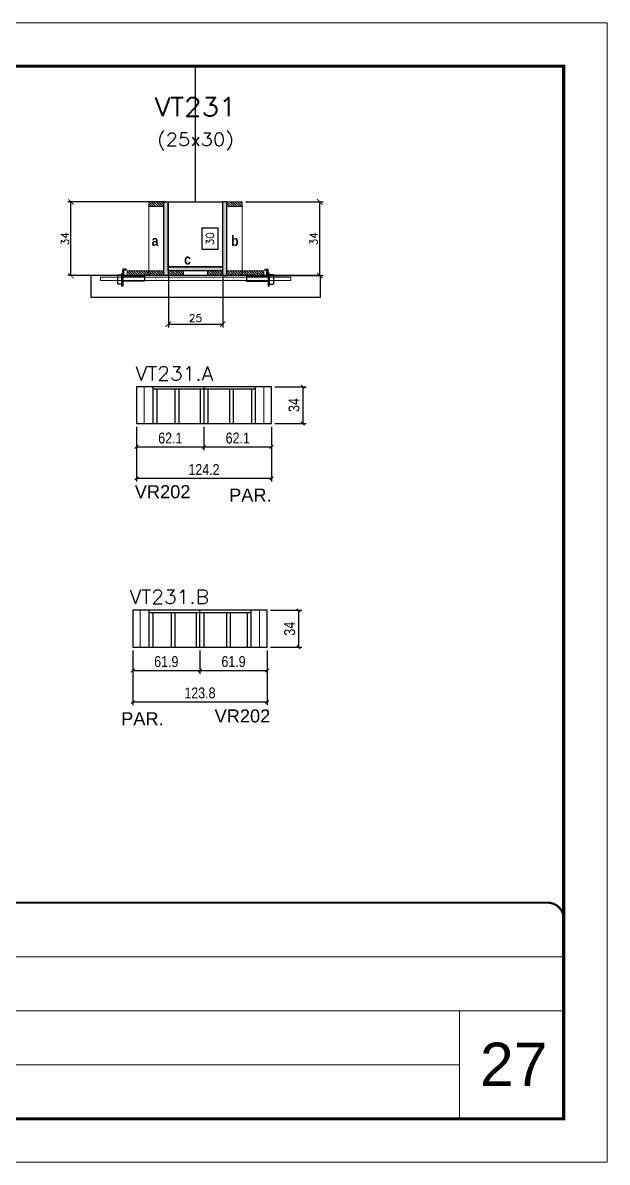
# Model space of a CAD drawing. Extents: x 137137 to 143418, y 10464 to 34486.
# Drawn here: x 141268 to 141806, y 26544 to 27594 of the extents above; entities that cross this region are included whole.
import ezdxf
from ezdxf.enums import TextEntityAlignment as Align

# ---------------------------------------------------------------- set-up
doc = ezdxf.new("R2010")
doc.units = 0
for name, pattern in [('CONTINUO', [0]), ('DASHED', [0.75, 0.5, -0.25]), ('HIDDEN', [0.375, 0.25, -0.125])]:
    doc.linetypes.add(name, pattern=pattern)
for name, color, linetype in [('5', 5, 'Continuous'), ('barrote', 251, 'Continuous'), ('COTA', 241, 'Continuous'), ('Cota Seção (2x)', 4, 'Continuous'), ('detalhes', 4, 'Continuous'), ('Painéis', 200, 'Continuous'), ('presilha', 1, 'Continuous'), ('SARR_2.2x7', 40, 'Continuous'), ('SARR_3.5x7', 81, 'Continuous'), ('Texto de Titulo', 7, 'Continuous'), ('Texto Qtd Sarr', 242, 'Continuous')]:
    doc.layers.add(name, color=color, linetype=linetype)
for name, color, linetype, lineweight in [('CARIMBO', 255, 'Continuous', 9), ('CONCRETO', 251, 'Continuous', 25), ('Folhas', 255, 'Continuous', 9), ('Hachura', 251, 'Continuous', 9), ('Madeira', 126, 'Continuous', 18), ('Sarr 2.2x7', 40, 'Continuous', 9), ('SARRAFO DE PRESSAO', 251, 'DASHED', 9), ('SCO-___-LAJ', 2, 'Continuous', 0), ('Texto Seção', 7, 'Continuous', 15)]:
    doc.layers.add(name, color=color, linetype=linetype, lineweight=lineweight)
doc.styles.add('ARIAL', font='arial.ttf')
doc.styles.add('COTA TECNICA', font='techl___.ttf', dxfattribs={"height": 10})
doc.styles.add('REGUA-120', font='ROMANS.shx', dxfattribs={"height": 15})
doc.styles.add('Romans', font='romans.shx')
doc.styles.get("Standard").update_dxf_attribs({"font": 'arial.ttf'})
doc.styles.add('TECNICA', font='techb___.ttf', dxfattribs={"height": 10})
doc.dimstyles.new('Cota Seção (2x)', dxfattribs={"dimtxt": 7, "dimasz": 5, "dimexe": 3, "dimexo": 3, "dimgap": 2, "dimtad": 3, "dimdec": 1, "dimlfac": 0.5, "dimzin": 12, "dimdsep": 46, "dimtxsty": 'Romans', "dimblk": 'ARCHTICK', "dimcen": 0, "dimclrd": 4, "dimclre": 4, "dimclrt": 1, "dimadec": 1, "dimazin": 3, "dimtfac": 1, "dimtdec": 1, "dimtmove": 0, "dimatfit": 3, "dimldrblk": 'OBLIQUE', "dimfxl": 1, "dimtolj": 1, "dimtzin": 12, "dimarcsym": 0})
doc.dimstyles.new('Cota Seção interna', dxfattribs={"dimtxt": 7, "dimasz": 6, "dimexe": 0.18, "dimexo": 2, "dimgap": -4, "dimtad": 3, "dimdec": 1, "dimlfac": 0.5, "dimzin": 12, "dimdsep": 46, "dimtxsty": 'Romans', "dimblk": 'ARCHTICK', "dimcen": 0.09, "dimse1": 1, "dimse2": 1, "dimsd1": 1, "dimsd2": 1, "dimclrd": 180, "dimclre": 5, "dimclrt": 1, "dimadec": 0, "dimazin": 3, "dimtfac": 1, "dimtdec": 1, "dimtofl": 0, "dimtmove": 0, "dimatfit": 3, "dimldrblk": 'ARCHTICK', "dimfxl": 1, "dimtolj": 1, "dimtzin": 0, "dimarcsym": 0})
doc.dimstyles.new('PAINEL', dxfattribs={"dimtxt": 10, "dimasz": 3, "dimexe": 3, "dimexo": 3, "dimgap": 3, "dimtad": 1, "dimdec": 1, "dimzin": 12, "dimdsep": 46, "dimtxsty": 'COTA TECNICA', "dimblk1": 'OBLIQUE', "dimblk2": 'OBLIQUE', "dimsah": 1, "dimcen": 0.9, "dimclrd": 4, "dimclre": 4, "dimclrt": 240, "dimadec": 1, "dimazin": 3, "dimtfac": 1, "dimtdec": 1, "dimtmove": 0, "dimatfit": 3, "dimfxl": 1, "dimtolj": 1, "dimtzin": 12, "dimarcsym": 0})
pattern_1 = [(315, (164370.2736, 19131.6818), (1.12253202, 1.12253202), [])]
pattern_2 = [(315, (164358.2736, 19131.6818), (1.12253202, 1.12253202), [])]

# ---------------------------------------------------------------- blocks, each defined once
blk = doc.blocks.new('9999999999')
at = {"color": 30, "linetype": 'CONTINUO'}
for p, q in [((98564.6, 34379.6), (99584, 34379.6)), ((98564.6, 34329.8), (99488, 34329.8)), ((99584, 34329.8), (99488, 34329.8)), ((99488, 34329.8), (99488, 34230.2)), ((98564.6, 34280), (99488, 34280))]:
    blk.add_line(p, q, dxfattribs=at)
at = {"color": 30, "linetype": 'CONTINUO', "const_width": 2}
blk.add_lwpolyline([(99584, 34230.2), (99584, 34414.4, 0.414214), (99569, 34429.4), (98229, 34429.4, 0.414214), (98214, 34414.4), (98214, 34245.2, 0.414214), (98229, 34230.2), (99584, 34230.2)], format="xyb", dxfattribs=at)
at = {"layer": 'Folhas'}
blk.add_lwpolyline([(98139, 34190.2), (99624, 34190.2), (99624, 35240.2), (98139, 35240.2)], close=True, dxfattribs=at)
at = {"layer": 'Folhas', "color": 30, "const_width": 3}
blk.add_lwpolyline([(98214, 34230.2), (99584, 34230.2), (99584, 35200.2), (98214, 35200.2)], close=True, dxfattribs=at)
blk = doc.blocks.new('_ArchTick')
at = {"color": 0, "linetype": 'ByBlock', "const_width": 0.15}
blk.add_lwpolyline([(-0.5, -0.5), (0.5, 0.5)], dxfattribs=at)
blk = doc.blocks.new('*D5665')
at = {"layer": 'COTA', "color": 4, "lineweight": -2, "transparency": 16777216}
for p, q in [((141398.7, 27429.3), (141309, 27429.3)), ((141312, 27361.3), (141312, 27429.3)), ((141360.7, 27361.3), (141309, 27361.3))]:
    blk.add_line(p, q, dxfattribs=at)
at = {"layer": 'Defpoints', "color": 0, "transparency": 16777216}
for p in [(141312, 27429.3), (141401.7, 27429.3), (141363.7, 27361.3)]:
    blk.add_point(p, dxfattribs=at)
at = {"layer": 'COTA', "color": 4, "lineweight": -2, "transparency": 16777216, "xscale": 5, "yscale": 5, "zscale": 5}
for p, rotation in [((141312, 27429.3), 90), ((141312, 27361.3), 270)]:
    blk.add_blockref('_ArchTick', p, dxfattribs=dict(at, rotation=rotation))
at = {"layer": 'COTA', "color": 1, "transparency": 16777216, "insert": (141306.5, 27395.3), "char_height": 7, "attachment_point": 5, "rotation": 90, "style": 'Romans'}
blk.add_mtext('\\A1;34', dxfattribs=at)
blk = doc.blocks.new('_Oblique')
at = {"color": 0, "linetype": 'ByBlock', "lineweight": -2}
blk.add_line((-0.5, -0.5), (0.5, 0.5), dxfattribs=at)
blk = doc.blocks.new('*D5666')
at = {"layer": 'COTA', "color": 4, "lineweight": -2, "transparency": 16777216}
for p, q in [((141472.6, 27429.3), (141544.1, 27429.3)), ((141541.1, 27361.3), (141541.1, 27429.3)), ((141492.7, 27361.3), (141544.1, 27361.3))]:
    blk.add_line(p, q, dxfattribs=at)
at = {"layer": 'Defpoints', "color": 0, "transparency": 16777216}
for p in [(141469.6, 27429.3), (141541.1, 27429.3), (141489.7, 27361.3)]:
    blk.add_point(p, dxfattribs=at)
at = {"layer": 'COTA', "color": 4, "lineweight": -2, "transparency": 16777216, "xscale": 5, "yscale": 5, "zscale": 5}
for p, rotation in [((141541.1, 27429.3), 90), ((141541.1, 27361.3), 270)]:
    blk.add_blockref('_ArchTick', p, dxfattribs=dict(at, rotation=rotation))
at = {"layer": 'COTA', "color": 1, "transparency": 16777216, "insert": (141535.6, 27395.3), "char_height": 7, "attachment_point": 5, "rotation": 90, "style": 'Romans'}
blk.add_mtext('\\A1;34', dxfattribs=at)
blk = doc.blocks.new('*D5667')
at = {"layer": 'Cota Seção (2x)', "color": 180, "lineweight": -2, "transparency": 16777216}
for p, q in [((141447.6, 27405), (141432.6, 27405)), ((141432.6, 27405), (141432.6, 27385.7)), ((141447.6, 27385.7), (141447.6, 27405)), ((141432.6, 27385.7), (141447.6, 27385.7))]:
    blk.add_line(p, q, dxfattribs=at)
at = {"layer": 'Defpoints', "color": 0, "transparency": 16777216}
for p in [(141451.6, 27429.3), (141451.6, 27429.3), (141451.7, 27369.3)]:
    blk.add_point(p, dxfattribs=at)
at = {"layer": 'Cota Seção (2x)', "color": 1, "transparency": 16777216, "insert": (141440.1, 27395.3), "char_height": 7, "attachment_point": 5, "rotation": 90, "style": 'Romans'}
blk.add_mtext('\\A1;30', dxfattribs=at)
blk = doc.blocks.new('titulo1')
at = {"layer": 'Defpoints', "color": 252, "linetype": 'HIDDEN', "ltscale": 2}
blk.add_line((0, 0), (0, 125), dxfattribs=at)
at = {"layer": 'Defpoints', "style": 'Romans', "oblique": 15}
blk.add_attdef('FOLHA', text='', height=10, dxfattribs=at).set_placement((0, 15.6), align=Align.MIDDLE_CENTER)
at = {"layer": 'Texto Qtd Sarr', "color": 3, "style": 'Romans', "oblique": 15}
for tag, height, p in [('TITULO', 17, (0, 71.4)), ('SEÇÃO', 12, (0, 41.5))]:
    blk.add_attdef(tag, text='', height=height, dxfattribs=at).set_placement(p, align=Align.MIDDLE_CENTER)
blk = doc.blocks.new('PRESILHA METÁLICA 1')
at = {"layer": 'presilha'}
for p, q in [((7.5, 10.6), (7.5, 19.9)), ((12, 21), (8.6, 21)), ((9, 11.6), (9, 18.9)), ((12, 19.5), (9.6, 19.5)), ((12, 21), (12, 19.5)), ((0, 13), (6, 13)), ((0, 13), (0, 0)), ((6, 0), (0, 0)), ((6, 15.5), (7.5, 15.5)), ((6, -2.5), (6, 15.5)), ((6, 13), (6, 0)), ((7.5, 15.5), (7.5, -2.5)), ((37.5, 4.1), (7.5, 4.1)), ((37.5, 11), (9.6, 11)), ((37.5, 11), (37.5, 4.1)), ((7.5, -2.5), (6, -2.5))]:
    blk.add_line(p, q, dxfattribs=at)
for centre, radius, start, end in [((8.6, 19.9), 1.14, 90, 180), ((9.6, 18.9), 0.57, 90, 180), ((9.6, 11.6), 0.57, 180, 270)]:
    blk.add_arc(centre, radius, start, end, dxfattribs=at)
blk = doc.blocks.new('*D5668')
at = {"layer": 'COTA', "color": 4, "lineweight": -2, "transparency": 16777216}
for p, q in [((141401.7, 27362.7), (141401.7, 27313.6)), ((141451.7, 27362.7), (141451.7, 27313.6)), ((141401.7, 27316.6), (141451.7, 27316.6))]:
    blk.add_line(p, q, dxfattribs=at)
at = {"layer": 'Defpoints', "color": 0, "transparency": 16777216}
for p in [(141401.7, 27365.7), (141451.7, 27365.7), (141451.7, 27316.6)]:
    blk.add_point(p, dxfattribs=at)
at = {"layer": 'COTA', "color": 4, "lineweight": -2, "transparency": 16777216, "xscale": 5, "yscale": 5, "zscale": 5, "rotation": 180}
blk.add_blockref('_ArchTick', (141401.7, 27316.6), dxfattribs=at)
at = {"layer": 'COTA', "color": 4, "lineweight": -2, "transparency": 16777216, "xscale": 5, "yscale": 5, "zscale": 5}
blk.add_blockref('_ArchTick', (141451.7, 27316.6), dxfattribs=at)
at = {"layer": 'COTA', "color": 1, "transparency": 16777216, "insert": (141426.7, 27322.1), "char_height": 7, "attachment_point": 5, "style": 'Romans'}
blk.add_mtext('\\A1;25', dxfattribs=at)
blk = doc.blocks.new('*D5669')
at = {"layer": 'COTA', "color": 4, "linetype": 'ByBlock', "lineweight": -2, "transparency": 16777216}
for p, q in [((141499.6, 27259), (141528.6, 27259)), ((141525.6, 27259), (141525.6, 27225)), ((141499.6, 27225), (141528.6, 27225))]:
    blk.add_line(p, q, dxfattribs=at)
at = {"layer": 'Defpoints', "color": 0, "linetype": 'ByBlock', "transparency": 16777216}
for p in [(141496.6, 27259), (141496.6, 27225), (141525.6, 27225)]:
    blk.add_point(p, dxfattribs=at)
at = {"layer": 'COTA', "color": 4, "linetype": 'ByBlock', "lineweight": -2, "transparency": 16777216, "xscale": 3, "yscale": 3, "zscale": 3}
for p, rotation in [((141525.6, 27259), 90), ((141525.6, 27225), 270)]:
    blk.add_blockref('_Oblique', p, dxfattribs=dict(at, rotation=rotation))
at = {"layer": 'COTA', "color": 240, "linetype": 'ByBlock', "transparency": 16777216, "insert": (141517.4, 27242), "char_height": 10, "attachment_point": 5, "rotation": 90, "style": 'COTA TECNICA'}
blk.add_mtext('\\A1;34', dxfattribs=at)
blk = doc.blocks.new('*D5670')
at = {"layer": 'COTA', "color": 4, "linetype": 'ByBlock', "lineweight": -2, "transparency": 16777216}
for p, q in [((141372.4, 27222), (141372.4, 27171.5)), ((141496.6, 27222), (141496.6, 27171.5)), ((141496.6, 27174.5), (141372.4, 27174.5))]:
    blk.add_line(p, q, dxfattribs=at)
at = {"layer": 'Defpoints', "color": 0, "linetype": 'ByBlock', "transparency": 16777216}
for p in [(141372.4, 27225), (141496.6, 27225), (141372.4, 27174.5)]:
    blk.add_point(p, dxfattribs=at)
at = {"layer": 'COTA', "color": 4, "linetype": 'ByBlock', "lineweight": -2, "transparency": 16777216, "xscale": 3, "yscale": 3, "zscale": 3, "rotation": 180}
blk.add_blockref('_Oblique', (141372.4, 27174.5), dxfattribs=at)
at = {"layer": 'COTA', "color": 4, "linetype": 'ByBlock', "lineweight": -2, "transparency": 16777216, "xscale": 3, "yscale": 3, "zscale": 3}
blk.add_blockref('_Oblique', (141496.6, 27174.5), dxfattribs=at)
at = {"layer": 'COTA', "color": 240, "linetype": 'ByBlock', "transparency": 16777216, "insert": (141434.5, 27182.6), "char_height": 10, "attachment_point": 5, "style": 'COTA TECNICA'}
blk.add_mtext('\\A1;124.2', dxfattribs=at)
blk = doc.blocks.new('*D5671')
at = {"layer": 'COTA', "color": 4, "linetype": 'ByBlock', "lineweight": -2, "transparency": 16777216}
for p, q in [((141372.4, 27222), (141372.4, 27200.5)), ((141434.5, 27222), (141434.5, 27200.5)), ((141372.4, 27203.5), (141434.5, 27203.5))]:
    blk.add_line(p, q, dxfattribs=at)
at = {"layer": 'Defpoints', "color": 0, "linetype": 'ByBlock', "transparency": 16777216}
for p in [(141372.4, 27225), (141434.5, 27225), (141434.5, 27203.5)]:
    blk.add_point(p, dxfattribs=at)
at = {"layer": 'COTA', "color": 4, "linetype": 'ByBlock', "lineweight": -2, "transparency": 16777216, "xscale": 3, "yscale": 3, "zscale": 3, "rotation": 180}
blk.add_blockref('_Oblique', (141372.4, 27203.5), dxfattribs=at)
at = {"layer": 'COTA', "color": 4, "linetype": 'ByBlock', "lineweight": -2, "transparency": 16777216, "xscale": 3, "yscale": 3, "zscale": 3}
blk.add_blockref('_Oblique', (141434.5, 27203.5), dxfattribs=at)
at = {"layer": 'COTA', "color": 240, "linetype": 'ByBlock', "transparency": 16777216, "insert": (141403.5, 27211.6), "char_height": 10, "attachment_point": 5, "style": 'COTA TECNICA'}
blk.add_mtext('\\A1;62.1', dxfattribs=at)
blk = doc.blocks.new('*D5672')
at = {"layer": 'COTA', "color": 4, "linetype": 'ByBlock', "lineweight": -2, "transparency": 16777216}
for p, q in [((141434.5, 27222), (141434.5, 27200.5)), ((141496.6, 27222), (141496.6, 27200.5)), ((141434.5, 27203.5), (141496.6, 27203.5))]:
    blk.add_line(p, q, dxfattribs=at)
at = {"layer": 'Defpoints', "color": 0, "linetype": 'ByBlock', "transparency": 16777216}
for p in [(141434.5, 27225), (141496.6, 27225), (141496.6, 27203.5)]:
    blk.add_point(p, dxfattribs=at)
at = {"layer": 'COTA', "color": 4, "linetype": 'ByBlock', "lineweight": -2, "transparency": 16777216, "xscale": 3, "yscale": 3, "zscale": 3, "rotation": 180}
blk.add_blockref('_Oblique', (141434.5, 27203.5), dxfattribs=at)
at = {"layer": 'COTA', "color": 4, "linetype": 'ByBlock', "lineweight": -2, "transparency": 16777216, "xscale": 3, "yscale": 3, "zscale": 3}
blk.add_blockref('_Oblique', (141496.6, 27203.5), dxfattribs=at)
at = {"layer": 'COTA', "color": 240, "linetype": 'ByBlock', "transparency": 16777216, "insert": (141465.6, 27211.6), "char_height": 10, "attachment_point": 5, "style": 'COTA TECNICA'}
blk.add_mtext('\\A1;62.1', dxfattribs=at)
blk = doc.blocks.new('*D5673')
at = {"layer": 'COTA', "color": 4, "linetype": 'ByBlock', "lineweight": -2, "transparency": 16777216}
for p, q in [((141495.7, 27052.9), (141524.6, 27052.9)), ((141521.6, 27052.9), (141521.6, 27018.9)), ((141495.7, 27018.9), (141524.6, 27018.9))]:
    blk.add_line(p, q, dxfattribs=at)
at = {"layer": 'Defpoints', "color": 0, "linetype": 'ByBlock', "transparency": 16777216}
for p in [(141492.7, 27052.9), (141492.7, 27018.9), (141521.6, 27018.9)]:
    blk.add_point(p, dxfattribs=at)
at = {"layer": 'COTA', "color": 4, "linetype": 'ByBlock', "lineweight": -2, "transparency": 16777216, "xscale": 3, "yscale": 3, "zscale": 3}
for p, rotation in [((141521.6, 27052.9), 90), ((141521.6, 27018.9), 270)]:
    blk.add_blockref('_Oblique', p, dxfattribs=dict(at, rotation=rotation))
at = {"layer": 'COTA', "color": 240, "linetype": 'ByBlock', "transparency": 16777216, "insert": (141513.4, 27035.9), "char_height": 10, "attachment_point": 5, "rotation": 90, "style": 'COTA TECNICA'}
blk.add_mtext('\\A1;34', dxfattribs=at)
blk = doc.blocks.new('*D5674')
at = {"layer": 'COTA', "color": 4, "linetype": 'ByBlock', "lineweight": -2, "transparency": 16777216}
for p, q in [((141368.9, 27015.9), (141368.9, 26965.4)), ((141492.7, 27015.9), (141492.7, 26965.4)), ((141492.7, 26968.4), (141368.9, 26968.4))]:
    blk.add_line(p, q, dxfattribs=at)
at = {"layer": 'Defpoints', "color": 0, "linetype": 'ByBlock', "transparency": 16777216}
for p in [(141368.9, 27018.9), (141492.7, 27018.9), (141368.9, 26968.4)]:
    blk.add_point(p, dxfattribs=at)
at = {"layer": 'COTA', "color": 4, "linetype": 'ByBlock', "lineweight": -2, "transparency": 16777216, "xscale": 3, "yscale": 3, "zscale": 3, "rotation": 180}
blk.add_blockref('_Oblique', (141368.9, 26968.4), dxfattribs=at)
at = {"layer": 'COTA', "color": 4, "linetype": 'ByBlock', "lineweight": -2, "transparency": 16777216, "xscale": 3, "yscale": 3, "zscale": 3}
blk.add_blockref('_Oblique', (141492.7, 26968.4), dxfattribs=at)
at = {"layer": 'COTA', "color": 240, "linetype": 'ByBlock', "transparency": 16777216, "insert": (141430.8, 26976.7), "char_height": 10, "attachment_point": 5, "style": 'COTA TECNICA'}
blk.add_mtext('\\A1;123.8', dxfattribs=at)
blk = doc.blocks.new('*D5675')
at = {"layer": 'COTA', "color": 4, "linetype": 'ByBlock', "lineweight": -2, "transparency": 16777216}
for p, q in [((141368.9, 27015.9), (141368.9, 26994.5)), ((141430.8, 27015.9), (141430.8, 26994.5)), ((141368.9, 26997.5), (141430.8, 26997.5))]:
    blk.add_line(p, q, dxfattribs=at)
at = {"layer": 'Defpoints', "color": 0, "linetype": 'ByBlock', "transparency": 16777216}
for p in [(141368.9, 27018.9), (141430.8, 27018.9), (141430.8, 26997.5)]:
    blk.add_point(p, dxfattribs=at)
at = {"layer": 'COTA', "color": 4, "linetype": 'ByBlock', "lineweight": -2, "transparency": 16777216, "xscale": 3, "yscale": 3, "zscale": 3, "rotation": 180}
blk.add_blockref('_Oblique', (141368.9, 26997.5), dxfattribs=at)
at = {"layer": 'COTA', "color": 4, "linetype": 'ByBlock', "lineweight": -2, "transparency": 16777216, "xscale": 3, "yscale": 3, "zscale": 3}
blk.add_blockref('_Oblique', (141430.8, 26997.5), dxfattribs=at)
at = {"layer": 'COTA', "color": 240, "linetype": 'ByBlock', "transparency": 16777216, "insert": (141399.8, 27005.6), "char_height": 10, "attachment_point": 5, "style": 'COTA TECNICA'}
blk.add_mtext('\\A1;61.9', dxfattribs=at)
blk = doc.blocks.new('*D5676')
at = {"layer": 'COTA', "color": 4, "linetype": 'ByBlock', "lineweight": -2, "transparency": 16777216}
for p, q in [((141430.8, 27015.9), (141430.8, 26994.5)), ((141492.7, 27015.9), (141492.7, 26994.5)), ((141430.8, 26997.5), (141492.7, 26997.5))]:
    blk.add_line(p, q, dxfattribs=at)
at = {"layer": 'Defpoints', "color": 0, "linetype": 'ByBlock', "transparency": 16777216}
for p in [(141430.8, 27018.9), (141492.7, 27018.9), (141492.7, 26997.5)]:
    blk.add_point(p, dxfattribs=at)
at = {"layer": 'COTA', "color": 4, "linetype": 'ByBlock', "lineweight": -2, "transparency": 16777216, "xscale": 3, "yscale": 3, "zscale": 3, "rotation": 180}
blk.add_blockref('_Oblique', (141430.8, 26997.5), dxfattribs=at)
at = {"layer": 'COTA', "color": 4, "linetype": 'ByBlock', "lineweight": -2, "transparency": 16777216, "xscale": 3, "yscale": 3, "zscale": 3}
blk.add_blockref('_Oblique', (141492.7, 26997.5), dxfattribs=at)
at = {"layer": 'COTA', "color": 240, "linetype": 'ByBlock', "transparency": 16777216, "insert": (141461.7, 27005.6), "char_height": 10, "attachment_point": 5, "style": 'COTA TECNICA'}
blk.add_mtext('\\A1;61.9', dxfattribs=at)

msp = doc.modelspace()

# ---------------------------------------------------------------- hatches: boundary and pattern name
at = {"layer": 'Hachura'}
h = msp.add_hatch(dxfattribs=at)
h.set_pattern_fill('ANSI31', color=256, scale=0.5, angle=270, style=0)
h.set_pattern_definition([(315, (164358.2736, 19121.6818), (1.12253202, 1.12253202), [])])
h.paths.add_polyline_path([(141397.65, 27424.93), (141397.65, 27429.33), (141383.65, 27429.33), (141383.65, 27424.93)])
h = msp.add_hatch(color=256, dxfattribs=at)
h.dxf.hatch_style = 1
h.paths.add_polyline_path([(141397.65, 27429.33), (141401.65, 27429.33), (141401.65, 27361.33), (141397.65, 27361.33)])
h = msp.add_hatch(color=256, dxfattribs=at)
h.dxf.hatch_style = 1
h.paths.add_polyline_path([(141455.64, 27429.33), (141451.64, 27429.33), (141451.65, 27361.33), (141455.65, 27361.33)])
h = msp.add_hatch(dxfattribs=at)
h.set_pattern_fill('ANSI31', color=256, scale=0.5, angle=270, style=0)
h.set_pattern_definition([(315, (164370.2832, 19121.6818), (1.12253202, 1.12253202), [])])
h.paths.add_polyline_path([(141455.64, 27424.93), (141455.64, 27429.33), (141469.64, 27429.33), (141469.64, 27424.93)])
h = msp.add_hatch(dxfattribs=at)
h.set_pattern_fill('ANSI31', color=256, scale=0.5, angle=270, style=0)
h.set_pattern_definition(pattern_2)
h.paths.add_polyline_path([(141363.65, 27361.33), (141363.65, 27365.73), (141383.65, 27365.73), (141383.65, 27361.33)])
h = msp.add_hatch(dxfattribs=at)
h.set_pattern_fill('ANSI31', color=256, scale=0.5, angle=270, style=0)
h.set_pattern_definition([(315, (164358.2736, 19058.0818), (1.12253202, 1.12253202), [])])
h.paths.add_polyline_path([(141397.65, 27361.33), (141397.65, 27365.73), (141383.65, 27365.73), (141383.65, 27361.33)])
h = msp.add_hatch(color=256, dxfattribs=at)
h.dxf.hatch_style = 1
h.paths.add_polyline_path([(141401.65, 27365.73), (141401.65, 27369.33), (141451.65, 27369.33), (141451.65, 27365.73)])
h = msp.add_hatch(dxfattribs=at)
h.set_pattern_fill('ANSI31', color=256, scale=0.5, angle=270, style=0)
h.set_pattern_definition(pattern_2)
h.paths.add_polyline_path([(141401.65, 27361.33), (141401.65, 27365.73), (141415.65, 27365.73), (141415.65, 27361.33)])
h = msp.add_hatch(dxfattribs=at)
h.set_pattern_fill('ANSI31', color=256, scale=0.5, angle=270, style=0)
h.set_pattern_definition(pattern_1)
h.paths.add_polyline_path([(141451.65, 27361.33), (141451.65, 27365.73), (141437.65, 27365.73), (141437.65, 27361.33)])
h = msp.add_hatch(dxfattribs=at)
h.set_pattern_fill('ANSI31', color=256, scale=0.5, angle=270, style=0)
h.set_pattern_definition([(315, (164370.2736, 19058.0818), (1.12253202, 1.12253202), [])])
h.paths.add_polyline_path([(141455.65, 27361.33), (141455.65, 27365.73), (141469.65, 27365.73), (141469.65, 27361.33)])
h = msp.add_hatch(dxfattribs=at)
h.set_pattern_fill('ANSI31', color=256, scale=0.5, angle=270, style=0)
h.set_pattern_definition(pattern_1)
h.paths.add_polyline_path([(141489.65, 27361.33), (141489.65, 27365.73), (141469.65, 27365.73), (141469.65, 27361.33)])

# ---------------------------------------------------------------- linework, layer by layer
at = {"layer": 'barrote'}
msp.add_lwpolyline([(141330.2, 27341.33), (141541.78, 27341.33), (141541.78, 27361.33), (141330.2, 27361.33)], close=True, dxfattribs=at)
at = {"layer": 'CONCRETO'}
msp.add_lwpolyline([(141401.65, 27429.33), (141401.65, 27429.33), (141401.65, 27429.33), (141401.65, 27429.33), (141451.65, 27429.33), (141451.65, 27429.33), (141451.65, 27429.33), (141451.65, 27369.33), (141401.65, 27369.33), (141401.65, 27429.33)], close=True, dxfattribs=at)
at = {"layer": 'Madeira'}
for points in [[(141397.65, 27424.93), (141397.65, 27429.33), (141383.65, 27429.33), (141383.65, 27424.93)], [(141397.65, 27429.33), (141383.65, 27429.33), (141383.65, 27361.33), (141397.65, 27361.33)], [(141455.64, 27424.93), (141455.64, 27429.33), (141469.64, 27429.33), (141469.64, 27424.93)], [(141455.64, 27429.33), (141469.64, 27429.33), (141469.65, 27361.33), (141455.65, 27361.33)], [(141363.65, 27361.33), (141363.65, 27365.73), (141383.65, 27365.73), (141383.65, 27361.33)], [(141397.65, 27361.33), (141397.65, 27365.73), (141383.65, 27365.73), (141383.65, 27361.33)], [(141401.65, 27361.33), (141401.65, 27365.73), (141415.65, 27365.73), (141415.65, 27361.33)], [(141451.65, 27361.33), (141451.65, 27365.73), (141437.65, 27365.73), (141437.65, 27361.33)], [(141455.65, 27361.33), (141455.65, 27365.73), (141469.65, 27365.73), (141469.65, 27361.33)], [(141489.65, 27361.33), (141489.65, 27365.73), (141469.65, 27365.73), (141469.65, 27361.33)]]:
    msp.add_lwpolyline(points, close=True, dxfattribs=at)
at = {"layer": 'Painéis', "linetype": 'ByBlock'}
for p, q in [((141434.54, 27224.97), (141434.54, 27258.97)), ((141430.75, 27018.92), (141430.75, 27052.92))]:
    msp.add_line(p, q, dxfattribs=at)
at = {"layer": 'Painéis'}
for points in [[(141397.65, 27429.33), (141401.65, 27429.33), (141401.65, 27361.33), (141397.65, 27361.33)], [(141455.64, 27429.33), (141451.64, 27429.33), (141451.65, 27361.33), (141455.65, 27361.33)], [(141401.65, 27365.73), (141401.65, 27369.33), (141451.65, 27369.33), (141451.65, 27365.73)]]:
    msp.add_lwpolyline(points, close=True, dxfattribs=at)
at = {"layer": 'Painéis', "linetype": 'ByBlock'}
for points in [[(141372.44, 27224.97), (141496.64, 27224.97), (141496.64, 27258.97), (141372.44, 27258.97)], [(141368.85, 27018.92), (141492.65, 27018.92), (141492.65, 27052.92), (141368.85, 27052.92)]]:
    msp.add_lwpolyline(points, close=True, dxfattribs=at)
at = {"layer": 'Sarr 2.2x7'}
for p, q in [((141379.44, 27224.97), (141379.44, 27258.97)), ((141489.64, 27258.97), (141489.64, 27224.97)), ((141375.85, 27018.92), (141375.85, 27052.92)), ((141485.65, 27052.92), (141485.65, 27018.92))]:
    msp.add_line(p, q, dxfattribs=at)
at = {"layer": 'SARR_2.2x7', "linetype": 'Continuous'}
for p, q in [((141434.54, 27256.77), (141387.44, 27256.77)), ((141481.64, 27256.77), (141434.54, 27256.77)), ((141430.75, 27050.72), (141383.85, 27050.72)), ((141477.65, 27050.72), (141430.75, 27050.72))]:
    msp.add_line(p, q, dxfattribs=at)
at = {"layer": 'SARR_3.5x7'}
for p, q in [((141387.44, 27258.97), (141387.44, 27224.97)), ((141481.64, 27258.97), (141481.64, 27224.97)), ((141390.94, 27256.77), (141390.94, 27224.97)), ((141407.79, 27256.77), (141407.79, 27224.97)), ((141411.29, 27256.77), (141411.29, 27224.97)), ((141431.04, 27256.77), (141431.04, 27224.97)), ((141438.04, 27256.77), (141438.04, 27224.97)), ((141457.97, 27256.77), (141457.97, 27224.97)), ((141461.47, 27256.77), (141461.47, 27224.97)), ((141478.14, 27256.77), (141478.14, 27224.97)), ((141383.85, 27052.92), (141383.85, 27018.92)), ((141387.35, 27050.72), (141387.35, 27018.92)), ((141404.18, 27050.72), (141404.18, 27018.92)), ((141407.68, 27050.72), (141407.68, 27018.92)), ((141427.25, 27050.72), (141427.25, 27018.92)), ((141434.25, 27050.72), (141434.25, 27018.92)), ((141455.14, 27050.72), (141455.14, 27018.92)), ((141458.64, 27050.72), (141458.64, 27018.92)), ((141474.15, 27050.72), (141474.15, 27018.92)), ((141477.65, 27052.92), (141477.65, 27018.92))]:
    msp.add_line(p, q, dxfattribs=at)
at = {"layer": 'SCO-___-LAJ', "color": 1}
msp.add_lwpolyline([(141339.2, 27359.99), (141514.46, 27359.99), (141514.46, 27356.79), (141339.2, 27356.79)], close=True, dxfattribs=at)

# ---------------------------------------------------------------- block references
at = {"layer": 'presilha', "yscale": 0.6666666666666666, "zscale": 0.6666666666666666}
for p, xscale in [((141354.79, 27353.36), 0.6666666666666666), ((141498.52, 27353.36), -0.6666666666666666)]:
    msp.add_blockref('PRESILHA METÁLICA 1', p, dxfattribs=dict(at, xscale=xscale))
at = {"layer": 'SARRAFO DE PRESSAO', "color": 6, "linetype": 'ByBlock'}
msp.add_blockref('9999999999', (42181.81, -7645.88), dxfattribs=at)
at = {"layer": 'Texto Seção'}
ref = msp.add_blockref('titulo1', (141426.65, 27429.33), dxfattribs=at)
ref.add_attrib('TITULO', 'VT231', dxfattribs={"layer": 'Texto de Titulo', "color": 7, "height": 17, "style": 'Romans', "width": 1.1}).set_placement((141426.65, 27516.83), align=Align.MIDDLE_CENTER)
ref.add_attrib('SEÇÃO', '(25x30)', dxfattribs={"layer": 'Texto de Titulo', "color": 7, "height": 12, "style": 'Romans', "width": 1.1}).set_placement((141426.65, 27486.83), align=Align.MIDDLE_CENTER)

# ---------------------------------------------------------------- texts
at = {"layer": '5', "linetype": 'Continuous'}
for s, p in [('VR202', (141370.76, 27156.22)), ('PAR.', (141457.62, 27153.09)), ('PAR.', (141358.23, 26947.03)), ('VR202', (141444.27, 26949.57))]:
    msp.add_text(s, height=12, rotation=0.00004, dxfattribs=at).set_placement(p)
at = {"layer": 'CARIMBO', "style": 'ARIAL'}
msp.add_text('27', height=40, dxfattribs=at).set_placement((141688.65, 26614.47))
at = {"layer": 'detalhes', "style": 'TECNICA'}
for s, p in [('a', (141386.35, 27388.66)), ('b', (141459.59, 27388.65)), ('c', (141416.25, 27371.56))]:
    msp.add_text(s, height=9.6, dxfattribs=at).set_placement(p)
at = {"layer": 'Texto Seção', "style": 'REGUA-120', "width": 1.05}
for s, p in [('VT231.A', (141371.49, 27264.63)), ('VT231.B', (141366.04, 27058.91))]:
    msp.add_text(s, height=13, dxfattribs=at).set_placement(p)

# ---------------------------------------------------------------- dimensions: what is measured, and where the dimension line sits
at = {"layer": 'COTA'}
for base, p1, p2, picture, middle in [((141312, 27429.33), (141363.65, 27361.33), (141401.65, 27429.33), '*D5665', (141306.5, 27395.33)), ((141541.13, 27429.33), (141489.65, 27361.33), (141469.64, 27429.33), '*D5666', (141535.63, 27395.33))]:
    dim = msp.add_linear_dim(base=base, p1=p1, p2=p2, angle=90, dimstyle='Cota Seção (2x)', dxfattribs=at)
    dim.commit()
    dim.dimension.update_dxf_attribs({"geometry": picture, "text_midpoint": middle})
dim = msp.add_linear_dim(base=(141451.65, 27316.6), p1=(141401.65, 27365.73), p2=(141451.65, 27365.73), dimstyle='Cota Seção (2x)', dxfattribs=at)
dim.commit()
dim.dimension.update_dxf_attribs({"geometry": '*D5668', "text_midpoint": (141426.65, 27322.1)})
at = {"layer": 'COTA', "linetype": 'ByBlock'}
for base, p1, p2, picture, middle in [((141525.61, 27224.97), (141496.64, 27258.97), (141496.64, 27224.97), '*D5669', (141517.39, 27241.97)), ((141521.63, 27018.92), (141492.65, 27052.92), (141492.65, 27018.92), '*D5673', (141513.41, 27035.92))]:
    dim = msp.add_linear_dim(base=base, p1=p1, p2=p2, angle=90, dimstyle='PAINEL', dxfattribs=at)
    dim.commit()
    dim.dimension.update_dxf_attribs({"geometry": picture, "text_midpoint": middle})
for base, p1, p2, picture, middle in [((141372.44, 27174.49), (141496.64, 27224.97), (141372.44, 27224.97), '*D5670', (141434.54, 27182.57)), ((141434.54, 27203.54), (141372.44, 27224.97), (141434.54, 27224.97), '*D5671', (141403.49, 27211.64)), ((141496.64, 27203.54), (141434.54, 27224.97), (141496.64, 27224.97), '*D5672', (141465.59, 27211.64)), ((141368.85, 26968.44), (141492.65, 27018.92), (141368.85, 27018.92), '*D5674', (141430.75, 26976.68)), ((141430.75, 26997.49), (141368.85, 27018.92), (141430.75, 27018.92), '*D5675', (141399.8, 27005.62)), ((141492.65, 26997.49), (141430.75, 27018.92), (141492.65, 27018.92), '*D5676', (141461.7, 27005.62))]:
    dim = msp.add_linear_dim(base=base, p1=p1, p2=p2, dimstyle='PAINEL', dxfattribs=at)
    dim.commit()
    dim.dimension.update_dxf_attribs({"geometry": picture, "text_midpoint": middle})
at = {"layer": 'Cota Seção (2x)'}
dim = msp.add_linear_dim(base=(141451.65, 27429.33), p1=(141451.65, 27369.33), p2=(141451.64, 27429.33), angle=90, dimstyle='Cota Seção interna', dxfattribs=at)
dim.commit()
dim.dimension.update_dxf_attribs({"geometry": '*D5667', "text_midpoint": (141451.65, 27395.33), "dimtype": 160})

doc.saveas('drawing.dxf')
